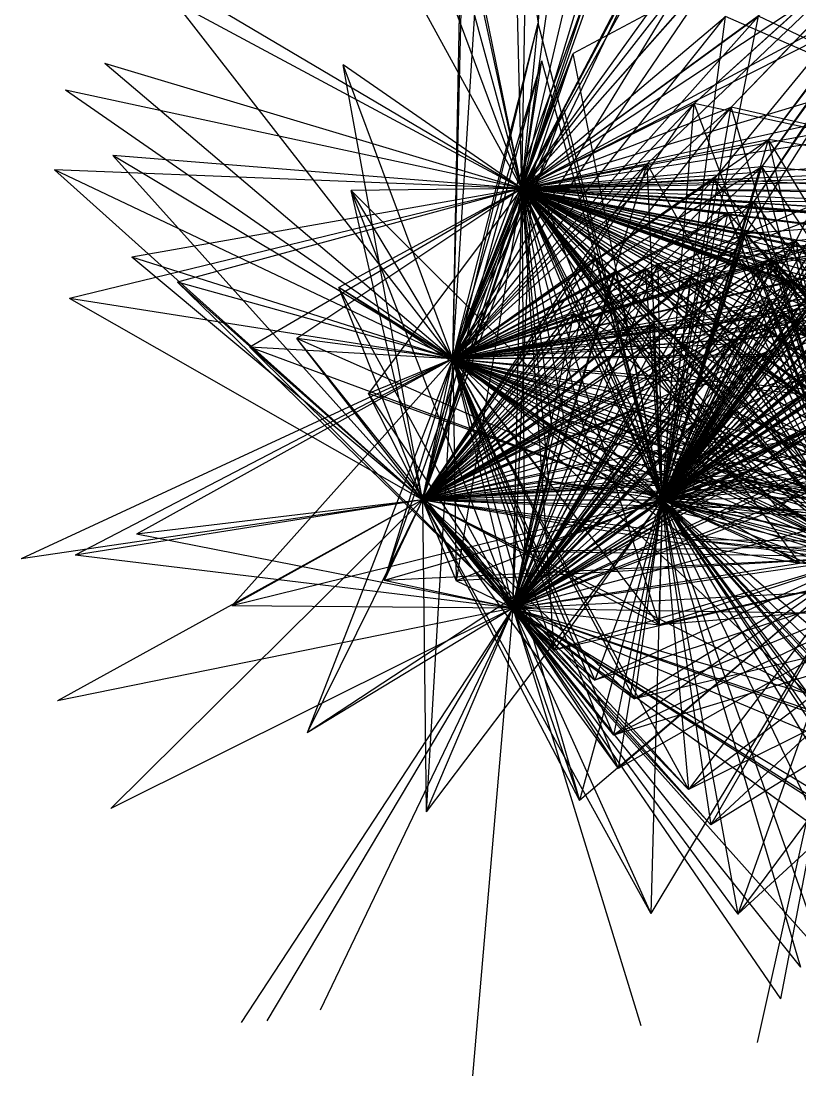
# Model space of a CAD drawing. Header units: metres. Extents: x -261 to 264, y -250 to 256.
# Drawn here: x -250.7 to -180.6, y -215 to -120 of the extents above; entities that cross this region are included whole.
import ezdxf

# ---------------------------------------------------------------- set-up
doc = ezdxf.new("R2010")
doc.units = ezdxf.units.M

msp = doc.modelspace()

# ---------------------------------------------------------------- linework, layer by layer
for p, q in [((-202.45, -75.938, -897.98), (-204.156, -120.246, -901.536)), ((-210.867, -78.679, -898.342), (-204.156, -120.246, -901.536)), ((-205.636, -135.109, -897.373), (-196.2, -95.049, -900.707)), ((-205.636, -135.109, -897.373), (-226.436, -97.18, -900.698)), ((-205.636, -135.109, -897.373), (-194.429, -98.097, -899.779)), ((-205.636, -135.109, -897.373), (-193.414, -100.682, -904.04)), ((-205.636, -135.109, -897.373), (-205.072, -101.361, -901.775)), ((-160.613, -100.747, -890.962), (-190.125, -127.462, -902.112)), ((-160.613, -100.747, -890.962), (-186.795, -127.808, -899.285)), ((-160.613, -100.747, -890.962), (-184.753, -136.295, -901.033)), ((-160.613, -100.747, -890.962), (-184.015, -133.134, -899.776)), ((-160.613, -100.747, -890.962), (-183.437, -130.698, -898.471)), ((-205.636, -135.109, -897.373), (-206.438, -101.649, -901.849)), ((-205.636, -135.109, -897.373), (-200.985, -101.998, -903.689)), ((-205.636, -135.109, -897.373), (-176.412, -102.141, -900.804)), ((-205.636, -135.109, -897.373), (-182.041, -102.36, -898.349)), ((-161.961, -102.039, -897.242), (-201.016, -122.975, -897.915)), ((-161.961, -102.039, -897.242), (-194.355, -132.905, -900.532)), ((-161.961, -102.039, -897.242), (-190.125, -127.462, -902.112)), ((-161.961, -102.039, -897.242), (-188.31, -134.257, -913.375)), ((-161.961, -102.039, -897.242), (-186.795, -127.808, -899.285)), ((-161.961, -102.039, -897.242), (-185.51, -139.197, -900.825)), ((-161.961, -102.039, -897.242), (-184.753, -136.295, -901.033)), ((-161.961, -102.039, -897.242), (-184.015, -133.134, -899.776)), ((-161.961, -102.039, -897.242), (-183.437, -130.698, -898.471)), ((-161.961, -102.039, -897.242), (-180.978, -139.823, -901.368)), ((-205.636, -135.109, -897.373), (-217.363, -103.504, -900.935)), ((-205.636, -135.109, -897.373), (-190.913, -108.812, -899.745)), ((-211.866, -150.452, -896.719), (-211.074, -109.974, -901.844)), ((-205.636, -135.109, -897.373), (-211.074, -109.974, -901.844)), ((-205.636, -135.109, -897.373), (-192.089, -109.233, -901.37)), ((-211.866, -150.452, -896.719), (-194.295, -113.712, -901.459)), ((-205.636, -135.109, -897.373), (-194.295, -113.712, -901.459)), ((-211.866, -150.452, -896.719), (-187.22, -114.239, -900.548)), ((-205.636, -135.109, -897.373), (-187.22, -114.239, -900.548)), ((-211.866, -150.452, -896.719), (-239.26, -115.236, -897.708)), ((-205.636, -135.109, -897.373), (-239.26, -115.236, -897.708)), ((-211.866, -150.452, -896.719), (-210.999, -115.379, -899.896)), ((-211.866, -150.452, -896.719), (-209.637, -115.494, -901.177)), ((-205.636, -135.109, -897.373), (-210.999, -115.379, -899.896)), ((-205.636, -135.109, -897.373), (-209.637, -115.494, -901.177)), ((-205.636, -135.109, -897.373), (-241.52, -115.856, -902.439)), ((-211.866, -150.452, -896.719), (-190.674, -115.909, -900.284)), ((-211.866, -150.452, -896.719), (-199.178, -115.974, -900.451)), ((-205.636, -135.109, -897.373), (-190.674, -115.909, -900.284)), ((-205.636, -135.109, -897.373), (-199.178, -115.974, -900.451)), ((-205.636, -135.109, -897.373), (-180.246, -116.541, -900.712)), ((-205.636, -135.109, -897.373), (-170.463, -117.364, -901.672)), ((-205.636, -135.109, -897.373), (-179.284, -117.757, -894.725)), ((-205.636, -135.109, -897.373), (-173.97, -118.106, -900.335)), ((-211.866, -150.452, -896.719), (-184.341, -119.596, -893.884)), ((-211.866, -150.452, -896.719), (-187.299, -119.632, -901.852)), ((-205.636, -135.109, -897.373), (-184.341, -119.596, -893.884)), ((-205.636, -135.109, -897.373), (-187.299, -119.632, -901.852)), ((-193.007, -163.134, -898.938), (-184.341, -119.596, -893.884)), ((-193.007, -163.134, -898.938), (-187.299, -119.632, -901.852)), ((-149.11, -136.348, -896.046), (-187.299, -119.632, -901.852)), ((-149.11, -136.348, -896.046), (-184.341, -119.596, -893.884)), ((-214.587, -163.154, -898.804), (-204.156, -120.246, -901.536)), ((-211.866, -150.452, -896.719), (-204.156, -120.246, -901.536)), ((-205.636, -135.109, -897.373), (-204.156, -120.246, -901.536)), ((-193.007, -163.134, -898.938), (-204.156, -120.246, -901.536)), ((-214.587, -163.154, -898.804), (-201.016, -122.975, -897.915)), ((-211.866, -150.452, -896.719), (-201.016, -122.975, -897.915)), ((-205.636, -135.109, -897.373), (-201.016, -122.975, -897.915)), ((-193.007, -163.134, -898.938), (-201.016, -122.975, -897.915)), ((-211.866, -150.452, -896.719), (-243.204, -123.855, -897.873)), ((-205.636, -135.109, -897.373), (-243.204, -123.855, -897.873)), ((-214.587, -163.154, -898.804), (-221.719, -123.998, -898.268)), ((-211.866, -150.452, -896.719), (-221.719, -123.998, -898.268)), ((-205.636, -135.109, -897.373), (-221.719, -123.998, -898.268)), ((-214.587, -163.154, -898.804), (-203.852, -123.633, -902.6)), ((-211.866, -150.452, -896.719), (-203.852, -123.633, -902.6)), ((-205.636, -135.109, -897.373), (-203.852, -123.633, -902.6)), ((-193.007, -163.134, -898.938), (-203.852, -123.633, -902.6)), ((-205.636, -135.109, -897.373), (-171.418, -124.82, -900.846)), ((-193.007, -163.134, -898.938), (-171.418, -124.82, -900.846)), ((-211.866, -150.452, -896.719), (-246.717, -126.252, -901.307)), ((-205.636, -135.109, -897.373), (-246.717, -126.252, -901.307)), ((-214.587, -163.154, -898.804), (-190.125, -127.462, -902.112)), ((-214.587, -163.154, -898.804), (-186.795, -127.808, -899.285)), ((-214.587, -163.154, -898.804), (-201.843, -127.908, -895.954)), ((-211.866, -150.452, -896.719), (-190.125, -127.462, -902.112)), ((-211.866, -150.452, -896.719), (-186.795, -127.808, -899.285)), ((-211.866, -150.452, -896.719), (-201.843, -127.908, -895.954)), ((-205.636, -135.109, -897.373), (-190.125, -127.462, -902.112)), ((-205.636, -135.109, -897.373), (-170.988, -127.473, -900.467)), ((-205.636, -135.109, -897.373), (-186.795, -127.808, -899.285)), ((-205.636, -135.109, -897.373), (-166.804, -127.873, -900.625)), ((-205.636, -135.109, -897.373), (-201.843, -127.908, -895.954)), ((-193.007, -163.134, -898.938), (-201.843, -127.908, -895.954)), ((-193.007, -163.134, -898.938), (-190.125, -127.462, -902.112)), ((-193.007, -163.134, -898.938), (-170.988, -127.473, -900.467)), ((-193.007, -163.134, -898.938), (-186.795, -127.808, -899.285)), ((-193.007, -163.134, -898.938), (-166.804, -127.873, -900.625)), ((-149.11, -136.348, -896.046), (-190.125, -127.462, -902.112)), ((-174.746, -168.306, -897.83), (-190.125, -127.462, -902.112)), ((-149.11, -136.348, -896.046), (-186.795, -127.808, -899.285)), ((-174.746, -168.306, -897.83), (-186.795, -127.808, -899.285)), ((-205.636, -135.109, -897.373), (-171.864, -129.86, -899.544)), ((-193.007, -163.134, -898.938), (-171.864, -129.86, -899.544)), ((-214.587, -163.154, -898.804), (-183.437, -130.698, -898.471)), ((-211.866, -150.452, -896.719), (-183.437, -130.698, -898.471)), ((-205.636, -135.109, -897.373), (-183.437, -130.698, -898.471)), ((-193.007, -163.134, -898.938), (-183.437, -130.698, -898.471)), ((-149.11, -136.348, -896.046), (-183.437, -130.698, -898.471)), ((-174.746, -168.306, -897.83), (-183.437, -130.698, -898.471)), ((-161.42, -167.106, -899.048), (-183.437, -130.698, -898.471)), ((-214.587, -163.154, -898.804), (-242.458, -132.162, -899.999)), ((-211.866, -150.452, -896.719), (-242.458, -132.162, -899.999)), ((-205.636, -135.109, -897.373), (-242.458, -132.162, -899.999)), ((-214.587, -163.154, -898.804), (-194.355, -132.905, -900.532)), ((-211.866, -150.452, -896.719), (-194.355, -132.905, -900.532)), ((-206.448, -172.906, -894.475), (-194.355, -132.905, -900.532)), ((-205.636, -135.109, -897.373), (-165.526, -132.347, -899.478)), ((-205.636, -135.109, -897.373), (-194.355, -132.905, -900.532)), ((-193.007, -163.134, -898.938), (-194.355, -132.905, -900.532)), ((-174.746, -168.306, -897.83), (-194.355, -132.905, -900.532)), ((-193.007, -163.134, -898.938), (-165.526, -132.347, -899.478)), ((-214.587, -163.154, -898.804), (-247.721, -133.448, -900.502)), ((-211.866, -150.452, -896.719), (-247.721, -133.448, -900.502)), ((-205.636, -135.109, -897.373), (-247.721, -133.448, -900.502)), ((-214.587, -163.154, -898.804), (-184.015, -133.134, -899.776)), ((-214.587, -163.154, -898.804), (-204.668, -133.381, -900.7)), ((-211.866, -150.452, -896.719), (-184.015, -133.134, -899.776)), ((-211.866, -150.452, -896.719), (-204.668, -133.381, -900.7)), ((-206.448, -172.906, -894.475), (-204.668, -133.381, -900.7)), ((-205.636, -135.109, -897.373), (-184.015, -133.134, -899.776)), ((-205.636, -135.109, -897.373), (-204.668, -133.381, -900.7)), ((-205.636, -135.109, -897.373), (-170.554, -133.514, -902.745)), ((-193.007, -163.134, -898.938), (-204.668, -133.381, -900.7)), ((-193.007, -163.134, -898.938), (-184.015, -133.134, -899.776)), ((-193.007, -163.134, -898.938), (-170.554, -133.514, -902.745)), ((-149.11, -136.348, -896.046), (-184.015, -133.134, -899.776)), ((-174.746, -168.306, -897.83), (-184.015, -133.134, -899.776)), ((-161.42, -167.106, -899.048), (-184.015, -133.134, -899.776)), ((-214.587, -163.154, -898.804), (-188.31, -134.257, -913.375)), ((-211.866, -150.452, -896.719), (-188.31, -134.257, -913.375)), ((-205.636, -135.109, -897.373), (-169.473, -133.963, -908.861)), ((-205.636, -135.109, -897.373), (-188.31, -134.257, -913.375)), ((-205.636, -135.109, -897.373), (-167.07, -134.333, -902.162)), ((-193.007, -163.134, -898.938), (-169.473, -133.963, -908.861)), ((-193.007, -163.134, -898.938), (-188.31, -134.257, -913.375)), ((-193.007, -163.134, -898.938), (-167.07, -134.333, -902.162)), ((-149.11, -136.348, -896.046), (-188.31, -134.257, -913.375)), ((-174.746, -168.306, -897.83), (-188.31, -134.257, -913.375)), ((-161.42, -167.106, -899.048), (-188.31, -134.257, -913.375)), ((-205.636, -135.109, -897.373), (-246.375, -145.025, -900.546)), ((-205.636, -135.109, -897.373), (-240.769, -141.288, -900.314)), ((-205.636, -135.109, -897.373), (-236.649, -143.535, -898.539)), ((-205.636, -135.109, -897.373), (-230.12, -149.39, -899.855)), ((-205.636, -135.109, -897.373), (-225.911, -148.629, -904.07)), ((-205.636, -135.109, -897.373), (-222.115, -144.034, -900.714)), ((-205.636, -135.109, -897.373), (-221.006, -135.298, -899.822)), ((-214.587, -163.154, -898.804), (-221.006, -135.298, -899.822)), ((-211.866, -150.452, -896.719), (-221.006, -135.298, -899.822)), ((-206.448, -172.906, -894.475), (-221.006, -135.298, -899.822)), ((-193.007, -163.134, -898.938), (-221.006, -135.298, -899.822)), ((-205.636, -135.109, -897.373), (-219.433, -153.564, -900.38)), ((-205.636, -135.109, -897.373), (-218.021, -170.417, -898.88)), ((-214.587, -163.154, -898.804), (-205.636, -135.109, -897.373)), ((-211.866, -150.452, -896.719), (-205.636, -135.109, -897.373)), ((-211.866, -150.452, -896.719), (-176.396, -135.284, -901.116)), ((-211.866, -150.452, -896.719), (-173.255, -135.44, -899.063)), ((-205.636, -135.109, -897.373), (-211.564, -170.435, -900.302)), ((-206.448, -172.906, -894.475), (-205.636, -135.109, -897.373)), ((-193.007, -163.134, -898.938), (-205.636, -135.109, -897.373)), ((-205.636, -135.109, -897.373), (-202.748, -176.688, -900.575)), ((-205.636, -135.109, -897.373), (-203.245, -161.468, -902.288)), ((-205.636, -135.109, -897.373), (-201.846, -155.894, -911.753)), ((-205.636, -135.109, -897.373), (-202.938, -156.682, -899.083)), ((-205.636, -135.109, -897.373), (-205.409, -167.803, -897.855)), ((-205.636, -135.109, -897.373), (-195.603, -155.109, -902.266)), ((-205.636, -135.109, -897.373), (-190.679, -166.729, -899.21)), ((-205.636, -135.109, -897.373), (-193.263, -174.391, -899.022)), ((-205.636, -135.109, -897.373), (-199.302, -159.684, -900.581)), ((-205.636, -135.109, -897.373), (-197.189, -142.568, -897.948)), ((-205.636, -135.109, -897.373), (-193.836, -147.455, -903.961)), ((-205.636, -135.109, -897.373), (-199.037, -141.336, -900.016)), ((-205.636, -135.109, -897.373), (-194.503, -142.332, -898.175)), ((-205.636, -135.109, -897.373), (-200.95, -146.379, -898.166)), ((-205.636, -135.109, -897.373), (-190.434, -143.102, -899.171)), ((-205.636, -135.109, -897.373), (-193.377, -141.897, -901.581)), ((-205.636, -135.109, -897.373), (-175.392, -150.145, -899.568)), ((-205.636, -135.109, -897.373), (-180.639, -168.831, -902.818)), ((-205.636, -135.109, -897.373), (-186.935, -160.92, -900.81)), ((-205.636, -135.109, -897.373), (-167.81, -154.87, -900.393)), ((-205.636, -135.109, -897.373), (-188.431, -161.327, -897.849)), ((-205.636, -135.109, -897.373), (-173.604, -153.72, -915.758)), ((-205.636, -135.109, -897.373), (-174.055, -158.327, -901.863)), ((-205.636, -135.109, -897.373), (-184.094, -150.018, -899.032)), ((-205.636, -135.109, -897.373), (-182.588, -163.942, -902.855)), ((-205.636, -135.109, -897.373), (-184.827, -160.387, -899.147)), ((-205.636, -135.109, -897.373), (-186.536, -155.169, -900.335)), ((-205.636, -135.109, -897.373), (-182.123, -157.921, -896.793)), ((-205.636, -135.109, -897.373), (-178.093, -161.779, -901.823)), ((-205.636, -135.109, -897.373), (-185.59, -161.306, -901.786)), ((-205.636, -135.109, -897.373), (-175.504, -164.712, -901.082)), ((-205.636, -135.109, -897.373), (-186.77, -157.262, -898.352)), ((-205.636, -135.109, -897.373), (-175.962, -140.644, -868.707)), ((-205.636, -135.109, -897.373), (-172.118, -137.987, -901.459)), ((-205.636, -135.109, -897.373), (-167.063, -136.435, -899.719)), ((-205.636, -135.109, -897.373), (-168.228, -137.415, -899.462)), ((-205.636, -135.109, -897.373), (-174.463, -138.928, -913.565)), ((-205.636, -135.109, -897.373), (-187.06, -137.32, -917.863)), ((-205.636, -135.109, -897.373), (-183.714, -141.79, -907.057)), ((-205.636, -135.109, -897.373), (-174.476, -137.027, -928.664)), ((-205.636, -135.109, -897.373), (-166.132, -138.22, -899.469)), ((-205.636, -135.109, -897.373), (-176.396, -135.284, -901.116)), ((-205.636, -135.109, -897.373), (-180.978, -139.823, -901.368)), ((-205.636, -135.109, -897.373), (-182.06, -146.465, -914.161)), ((-205.636, -135.109, -897.373), (-171.387, -144.994, -917.278)), ((-205.636, -135.109, -897.373), (-184.711, -146.733, -898.901)), ((-205.636, -135.109, -897.373), (-175.464, -142.052, -900.417)), ((-205.636, -135.109, -897.373), (-170.661, -146.531, -894.191)), ((-205.636, -135.109, -897.373), (-185.51, -139.197, -900.825)), ((-205.636, -135.109, -897.373), (-187.183, -149.1, -900.171)), ((-205.636, -135.109, -897.373), (-181.265, -143.494, -899.691)), ((-205.636, -135.109, -897.373), (-182.836, -141.689, -903.025)), ((-205.636, -135.109, -897.373), (-166.593, -147.215, -901.565)), ((-205.636, -135.109, -897.373), (-183.261, -145.176, -899.481)), ((-205.636, -135.109, -897.373), (-179.747, -145.85, -913.465)), ((-205.636, -135.109, -897.373), (-173.255, -135.44, -899.063)), ((-205.636, -135.109, -897.373), (-184.753, -136.295, -901.033)), ((-205.636, -135.109, -897.373), (-166.039, -145.51, -901.386)), ((-205.636, -135.109, -897.373), (-165.277, -149.239, -901.713)), ((-205.636, -135.109, -897.373), (-171.417, -147.569, -892.858)), ((-205.636, -135.109, -897.373), (-170.612, -144.045, -900.842)), ((-205.636, -135.109, -897.373), (-178.639, -144.751, -899.559)), ((-205.636, -135.109, -897.373), (-166.481, -143.318, -898.748)), ((-205.636, -135.109, -897.373), (-173.374, -146.282, -901.404)), ((-205.636, -135.109, -897.373), (-171.438, -142.155, -914.904)), ((-205.636, -135.109, -897.373), (-169.877, -147.544, -901.804)), ((-205.636, -135.109, -897.373), (-186.128, -141.369, -898.523)), ((-205.636, -135.109, -897.373), (-163.683, -138.531, -899.829)), ((-205.636, -135.109, -897.373), (-162.894, -140.484, -901.288)), ((-193.007, -163.134, -898.938), (-160.473, -135.082, -899.856)), ((-193.007, -163.134, -898.938), (-176.396, -135.284, -901.116)), ((-193.007, -163.134, -898.938), (-173.255, -135.44, -899.063)), ((-214.587, -163.154, -898.804), (-184.753, -136.295, -901.033)), ((-211.866, -150.452, -896.719), (-184.753, -136.295, -901.033)), ((-206.448, -172.906, -894.475), (-184.753, -136.295, -901.033)), ((-149.11, -136.348, -896.046), (-193.377, -141.897, -901.581)), ((-193.007, -163.134, -898.938), (-184.753, -136.295, -901.033)), ((-193.007, -163.134, -898.938), (-167.063, -136.435, -899.719)), ((-149.11, -136.348, -896.046), (-190.434, -143.102, -899.171)), ((-149.11, -136.348, -896.046), (-187.183, -149.1, -900.171)), ((-149.11, -136.348, -896.046), (-187.06, -137.32, -917.863)), ((-149.11, -136.348, -896.046), (-186.77, -157.262, -898.352)), ((-149.11, -136.348, -896.046), (-186.536, -155.169, -900.335)), ((-149.11, -136.348, -896.046), (-186.128, -141.369, -898.523)), ((-149.11, -136.348, -896.046), (-185.59, -161.306, -901.786)), ((-149.11, -136.348, -896.046), (-185.51, -139.197, -900.825)), ((-149.11, -136.348, -896.046), (-184.827, -160.387, -899.147)), ((-149.11, -136.348, -896.046), (-184.753, -136.295, -901.033)), ((-174.746, -168.306, -897.83), (-184.753, -136.295, -901.033)), ((-161.42, -167.106, -899.048), (-184.753, -136.295, -901.033)), ((-149.11, -136.348, -896.046), (-184.711, -146.733, -898.901)), ((-149.11, -136.348, -896.046), (-184.094, -150.018, -899.032)), ((-149.11, -136.348, -896.046), (-183.714, -141.79, -907.057)), ((-149.11, -136.348, -896.046), (-183.261, -145.176, -899.481)), ((-149.11, -136.348, -896.046), (-182.836, -141.689, -903.025)), ((-149.11, -136.348, -896.046), (-182.588, -163.942, -902.855)), ((-149.11, -136.348, -896.046), (-182.123, -157.921, -896.793)), ((-149.11, -136.348, -896.046), (-182.06, -146.465, -914.161)), ((-149.11, -136.348, -896.046), (-181.265, -143.494, -899.691)), ((-149.11, -136.348, -896.046), (-180.978, -139.823, -901.368)), ((-214.587, -163.154, -898.804), (-187.06, -137.32, -917.863)), ((-211.866, -150.452, -896.719), (-187.06, -137.32, -917.863)), ((-193.007, -163.134, -898.938), (-174.476, -137.027, -928.664)), ((-193.007, -163.134, -898.938), (-187.06, -137.32, -917.863)), ((-193.007, -163.134, -898.938), (-168.228, -137.415, -899.462)), ((-174.746, -168.306, -897.83), (-187.06, -137.32, -917.863)), ((-161.42, -167.106, -899.048), (-187.06, -137.32, -917.863)), ((-211.866, -150.452, -896.719), (-172.118, -137.987, -901.459)), ((-193.007, -163.134, -898.938), (-157.9, -137.843, -890.789)), ((-193.007, -163.134, -898.938), (-172.118, -137.987, -901.459)), ((-193.007, -163.134, -898.938), (-166.132, -138.22, -899.469)), ((-193.007, -163.134, -898.938), (-163.683, -138.531, -899.829)), ((-214.587, -163.154, -898.804), (-185.51, -139.197, -900.825)), ((-211.866, -150.452, -896.719), (-174.463, -138.928, -913.565)), ((-211.866, -150.452, -896.719), (-185.51, -139.197, -900.825)), ((-206.448, -172.906, -894.475), (-185.51, -139.197, -900.825)), ((-193.007, -163.134, -898.938), (-156.346, -138.771, -892.771)), ((-193.007, -163.134, -898.938), (-174.463, -138.928, -913.565)), ((-193.007, -163.134, -898.938), (-185.51, -139.197, -900.825)), ((-154.547, -171.307, -897.383), (-185.51, -139.197, -900.825)), ((-174.746, -168.306, -897.83), (-185.51, -139.197, -900.825)), ((-161.42, -167.106, -899.048), (-185.51, -139.197, -900.825)), ((-214.587, -163.154, -898.804), (-180.978, -139.823, -901.368)), ((-211.866, -150.452, -896.719), (-180.978, -139.823, -901.368)), ((-206.448, -172.906, -894.475), (-180.978, -139.823, -901.368)), ((-193.007, -163.134, -898.938), (-180.978, -139.823, -901.368)), ((-193.007, -163.134, -898.938), (-162.894, -140.484, -901.288)), ((-154.547, -171.307, -897.383), (-180.978, -139.823, -901.368)), ((-174.746, -168.306, -897.83), (-180.978, -139.823, -901.368)), ((-161.42, -167.106, -899.048), (-180.978, -139.823, -901.368)), ((-214.587, -163.154, -898.804), (-240.769, -141.288, -900.314)), ((-211.866, -150.452, -896.719), (-240.769, -141.288, -900.314)), ((-214.587, -163.154, -898.804), (-199.037, -141.336, -900.016)), ((-214.587, -163.154, -898.804), (-186.128, -141.369, -898.523)), ((-211.866, -150.452, -896.719), (-199.037, -141.336, -900.016)), ((-211.866, -150.452, -896.719), (-186.128, -141.369, -898.523)), ((-206.448, -172.906, -894.475), (-199.037, -141.336, -900.016)), ((-206.448, -172.906, -894.475), (-186.128, -141.369, -898.523)), ((-193.007, -163.134, -898.938), (-199.037, -141.336, -900.016)), ((-174.746, -168.306, -897.83), (-199.037, -141.336, -900.016)), ((-193.007, -163.134, -898.938), (-175.962, -140.644, -868.707)), ((-193.007, -163.134, -898.938), (-186.128, -141.369, -898.523)), ((-154.547, -171.307, -897.383), (-186.128, -141.369, -898.523)), ((-174.746, -168.306, -897.83), (-186.128, -141.369, -898.523)), ((-161.42, -167.106, -899.048), (-186.128, -141.369, -898.523)), ((-214.587, -163.154, -898.804), (-182.836, -141.689, -903.025)), ((-214.587, -163.154, -898.804), (-183.714, -141.79, -907.057)), ((-214.587, -163.154, -898.804), (-193.377, -141.897, -901.581)), ((-214.587, -163.154, -898.804), (-175.464, -142.052, -900.417)), ((-214.587, -163.154, -898.804), (-194.503, -142.332, -898.175)), ((-211.866, -150.452, -896.719), (-182.836, -141.689, -903.025)), ((-211.866, -150.452, -896.719), (-183.714, -141.79, -907.057)), ((-211.866, -150.452, -896.719), (-193.377, -141.897, -901.581)), ((-211.866, -150.452, -896.719), (-175.464, -142.052, -900.417)), ((-211.866, -150.452, -896.719), (-194.503, -142.332, -898.175)), ((-206.448, -172.906, -894.475), (-182.836, -141.689, -903.025)), ((-206.448, -172.906, -894.475), (-183.714, -141.79, -907.057)), ((-206.448, -172.906, -894.475), (-193.377, -141.897, -901.581)), ((-206.448, -172.906, -894.475), (-175.464, -142.052, -900.417)), ((-206.448, -172.906, -894.475), (-194.503, -142.332, -898.175)), ((-193.007, -163.134, -898.938), (-194.503, -142.332, -898.175)), ((-174.746, -168.306, -897.83), (-194.503, -142.332, -898.175)), ((-161.42, -167.106, -899.048), (-194.503, -142.332, -898.175)), ((-193.007, -163.134, -898.938), (-193.377, -141.897, -901.581)), ((-174.746, -168.306, -897.83), (-193.377, -141.897, -901.581)), ((-161.42, -167.106, -899.048), (-193.377, -141.897, -901.581)), ((-193.007, -163.134, -898.938), (-182.836, -141.689, -903.025)), ((-193.007, -163.134, -898.938), (-183.714, -141.79, -907.057)), ((-193.007, -163.134, -898.938), (-175.464, -142.052, -900.417)), ((-193.007, -163.134, -898.938), (-171.438, -142.155, -914.904)), ((-193.007, -163.134, -898.938), (-155.524, -142.308, -891.795)), ((-193.007, -163.134, -898.938), (-158.583, -142.382, -892.29)), ((-154.547, -171.307, -897.383), (-183.714, -141.79, -907.057)), ((-174.746, -168.306, -897.83), (-183.714, -141.79, -907.057)), ((-161.42, -167.106, -899.048), (-183.714, -141.79, -907.057)), ((-154.547, -171.307, -897.383), (-182.836, -141.689, -903.025)), ((-174.746, -168.306, -897.83), (-182.836, -141.689, -903.025)), ((-161.42, -167.106, -899.048), (-182.836, -141.689, -903.025)), ((-214.587, -163.154, -898.804), (-197.189, -142.568, -897.948)), ((-214.587, -163.154, -898.804), (-190.434, -143.102, -899.171)), ((-211.866, -150.452, -896.719), (-197.189, -142.568, -897.948)), ((-211.866, -150.452, -896.719), (-190.434, -143.102, -899.171)), ((-206.448, -172.906, -894.475), (-197.189, -142.568, -897.948)), ((-206.448, -172.906, -894.475), (-190.434, -143.102, -899.171)), ((-193.007, -163.134, -898.938), (-197.189, -142.568, -897.948)), ((-174.746, -168.306, -897.83), (-197.189, -142.568, -897.948)), ((-161.42, -167.106, -899.048), (-197.189, -142.568, -897.948)), ((-193.007, -163.134, -898.938), (-190.434, -143.102, -899.171)), ((-193.007, -163.134, -898.938), (-166.481, -143.318, -898.748)), ((-174.746, -168.306, -897.83), (-190.434, -143.102, -899.171)), ((-161.42, -167.106, -899.048), (-190.434, -143.102, -899.171)), ((-214.587, -163.154, -898.804), (-236.649, -143.535, -898.539)), ((-211.866, -150.452, -896.719), (-236.649, -143.535, -898.539)), ((-206.448, -172.906, -894.475), (-236.649, -143.535, -898.539)), ((-214.587, -163.154, -898.804), (-222.115, -144.034, -900.714)), ((-211.866, -150.452, -896.719), (-222.115, -144.034, -900.714)), ((-206.448, -172.906, -894.475), (-222.115, -144.034, -900.714)), ((-193.007, -163.134, -898.938), (-222.115, -144.034, -900.714)), ((-214.587, -163.154, -898.804), (-181.265, -143.494, -899.691)), ((-211.866, -150.452, -896.719), (-181.265, -143.494, -899.691)), ((-211.866, -150.452, -896.719), (-170.612, -144.045, -900.842)), ((-206.448, -172.906, -894.475), (-181.265, -143.494, -899.691)), ((-193.007, -163.134, -898.938), (-181.265, -143.494, -899.691)), ((-193.007, -163.134, -898.938), (-170.612, -144.045, -900.842)), ((-193.007, -163.134, -898.938), (-152.668, -144.214, -903.421)), ((-154.547, -171.307, -897.383), (-181.265, -143.494, -899.691)), ((-174.746, -168.306, -897.83), (-181.265, -143.494, -899.691)), ((-161.42, -167.106, -899.048), (-181.265, -143.494, -899.691)), ((-214.587, -163.154, -898.804), (-246.375, -145.025, -900.546)), ((-211.866, -150.452, -896.719), (-246.375, -145.025, -900.546)), ((-214.587, -163.154, -898.804), (-178.639, -144.751, -899.559)), ((-214.587, -163.154, -898.804), (-183.261, -145.176, -899.481)), ((-211.866, -150.452, -896.719), (-178.639, -144.751, -899.559)), ((-211.866, -150.452, -896.719), (-183.261, -145.176, -899.481)), ((-206.448, -172.906, -894.475), (-178.639, -144.751, -899.559)), ((-206.448, -172.906, -894.475), (-183.261, -145.176, -899.481)), ((-193.007, -163.134, -898.938), (-178.639, -144.751, -899.559)), ((-193.007, -163.134, -898.938), (-171.387, -144.994, -917.278)), ((-193.007, -163.134, -898.938), (-183.261, -145.176, -899.481)), ((-154.547, -171.307, -897.383), (-183.261, -145.176, -899.481)), ((-174.746, -168.306, -897.83), (-183.261, -145.176, -899.481)), ((-161.42, -167.106, -899.048), (-183.261, -145.176, -899.481)), ((-214.587, -163.154, -898.804), (-179.747, -145.85, -913.465)), ((-211.866, -150.452, -896.719), (-179.747, -145.85, -913.465)), ((-206.448, -172.906, -894.475), (-179.747, -145.85, -913.465)), ((-193.007, -163.134, -898.938), (-166.039, -145.51, -901.386)), ((-193.007, -163.134, -898.938), (-156.741, -145.792, -899.779)), ((-193.007, -163.134, -898.938), (-179.747, -145.85, -913.465)), ((-214.587, -163.154, -898.804), (-173.374, -146.282, -901.404)), ((-214.587, -163.154, -898.804), (-200.95, -146.379, -898.166)), ((-214.587, -163.154, -898.804), (-182.06, -146.465, -914.161)), ((-214.587, -163.154, -898.804), (-184.711, -146.733, -898.901)), ((-211.866, -150.452, -896.719), (-173.374, -146.282, -901.404)), ((-211.866, -150.452, -896.719), (-200.95, -146.379, -898.166)), ((-211.866, -150.452, -896.719), (-182.06, -146.465, -914.161)), ((-211.866, -150.452, -896.719), (-170.661, -146.531, -894.191)), ((-211.866, -150.452, -896.719), (-184.711, -146.733, -898.901)), ((-206.448, -172.906, -894.475), (-173.374, -146.282, -901.404)), ((-206.448, -172.906, -894.475), (-200.95, -146.379, -898.166)), ((-206.448, -172.906, -894.475), (-182.06, -146.465, -914.161)), ((-206.448, -172.906, -894.475), (-170.661, -146.531, -894.191)), ((-206.448, -172.906, -894.475), (-184.711, -146.733, -898.901)), ((-193.007, -163.134, -898.938), (-200.95, -146.379, -898.166)), ((-174.746, -168.306, -897.83), (-200.95, -146.379, -898.166)), ((-161.42, -167.106, -899.048), (-200.95, -146.379, -898.166)), ((-193.007, -163.134, -898.938), (-173.374, -146.282, -901.404)), ((-193.007, -163.134, -898.938), (-182.06, -146.465, -914.161)), ((-193.007, -163.134, -898.938), (-170.661, -146.531, -894.191)), ((-193.007, -163.134, -898.938), (-184.711, -146.733, -898.901)), ((-154.547, -171.307, -897.383), (-184.711, -146.733, -898.901)), ((-174.746, -168.306, -897.83), (-184.711, -146.733, -898.901)), ((-161.42, -167.106, -899.048), (-184.711, -146.733, -898.901)), ((-154.547, -171.307, -897.383), (-182.06, -146.465, -914.161)), ((-174.746, -168.306, -897.83), (-182.06, -146.465, -914.161)), ((-161.42, -167.106, -899.048), (-182.06, -146.465, -914.161)), ((-214.587, -163.154, -898.804), (-193.836, -147.455, -903.961)), ((-211.866, -150.452, -896.719), (-193.836, -147.455, -903.961)), ((-211.866, -150.452, -896.719), (-169.877, -147.544, -901.804)), ((-211.866, -150.452, -896.719), (-171.417, -147.569, -892.858)), ((-206.448, -172.906, -894.475), (-193.836, -147.455, -903.961)), ((-206.448, -172.906, -894.475), (-171.417, -147.569, -892.858)), ((-193.007, -163.134, -898.938), (-193.836, -147.455, -903.961)), ((-174.746, -168.306, -897.83), (-193.836, -147.455, -903.961)), ((-161.42, -167.106, -899.048), (-193.836, -147.455, -903.961)), ((-193.007, -163.134, -898.938), (-166.593, -147.215, -901.565)), ((-193.007, -163.134, -898.938), (-169.877, -147.544, -901.804)), ((-193.007, -163.134, -898.938), (-171.417, -147.569, -892.858)), ((-214.587, -163.154, -898.804), (-225.911, -148.629, -904.07)), ((-211.866, -150.452, -896.719), (-225.911, -148.629, -904.07)), ((-206.448, -172.906, -894.475), (-225.911, -148.629, -904.07)), ((-193.007, -163.134, -898.938), (-225.911, -148.629, -904.07)), ((-214.587, -163.154, -898.804), (-230.12, -149.39, -899.855)), ((-211.866, -150.452, -896.719), (-230.12, -149.39, -899.855)), ((-206.448, -172.906, -894.475), (-230.12, -149.39, -899.855)), ((-193.007, -163.134, -898.938), (-230.12, -149.39, -899.855)), ((-214.587, -163.154, -898.804), (-187.183, -149.1, -900.171)), ((-214.587, -163.154, -898.804), (-184.094, -150.018, -899.032)), ((-211.866, -150.452, -896.719), (-187.183, -149.1, -900.171)), ((-211.866, -150.452, -896.719), (-184.094, -150.018, -899.032)), ((-206.448, -172.906, -894.475), (-187.183, -149.1, -900.171)), ((-206.448, -172.906, -894.475), (-184.094, -150.018, -899.032)), ((-193.007, -163.134, -898.938), (-187.183, -149.1, -900.171)), ((-193.007, -163.134, -898.938), (-165.277, -149.239, -901.713)), ((-193.007, -163.134, -898.938), (-184.094, -150.018, -899.032)), ((-154.547, -171.307, -897.383), (-187.183, -149.1, -900.171)), ((-174.746, -168.306, -897.83), (-187.183, -149.1, -900.171)), ((-161.42, -167.106, -899.048), (-187.183, -149.1, -900.171)), ((-154.547, -171.307, -897.383), (-184.094, -150.018, -899.032)), ((-174.746, -168.306, -897.83), (-184.094, -150.018, -899.032)), ((-161.42, -167.106, -899.048), (-184.094, -150.018, -899.032)), ((-211.866, -150.452, -896.719), (-250.731, -168.458, -901.69)), ((-211.866, -150.452, -896.719), (-245.849, -168.135, -900.062)), ((-211.866, -150.452, -896.719), (-240.353, -166.247, -901.68)), ((-211.866, -150.452, -896.719), (-231.745, -172.693, -900.716)), ((-211.866, -150.452, -896.719), (-224.965, -184.127, -897.647)), ((-211.866, -150.452, -896.719), (-219.433, -153.564, -900.38)), ((-211.866, -150.452, -896.719), (-218.021, -170.417, -898.88)), ((-214.587, -163.154, -898.804), (-175.392, -150.145, -899.568)), ((-214.587, -163.154, -898.804), (-211.866, -150.452, -896.719)), ((-211.866, -150.452, -896.719), (-214.24, -191.22, -901.75)), ((-211.866, -150.452, -896.719), (-175.392, -150.145, -899.568)), ((-211.866, -150.452, -896.719), (-202.748, -176.688, -900.575)), ((-211.866, -150.452, -896.719), (-197.374, -184.327, -900.219)), ((-211.866, -150.452, -896.719), (-196.958, -187.332, -904.025)), ((-211.866, -150.452, -896.719), (-190.619, -189.234, -900.202)), ((-211.866, -150.452, -896.719), (-199.073, -179.364, -903.459)), ((-211.866, -150.452, -896.719), (-195.505, -181.061, -901.117)), ((-211.866, -150.452, -896.719), (-200.437, -190.212, -897.979)), ((-211.866, -150.452, -896.719), (-206.448, -172.906, -894.475)), ((-211.866, -150.452, -896.719), (-193.007, -163.134, -898.938)), ((-211.866, -150.452, -896.719), (-203.245, -161.468, -902.288)), ((-211.866, -150.452, -896.719), (-201.846, -155.894, -911.753)), ((-211.866, -150.452, -896.719), (-202.938, -156.682, -899.083)), ((-211.866, -150.452, -896.719), (-205.409, -167.803, -897.855)), ((-211.866, -150.452, -896.719), (-195.603, -155.109, -902.266)), ((-211.866, -150.452, -896.719), (-190.679, -166.729, -899.21)), ((-211.866, -150.452, -896.719), (-193.263, -174.391, -899.022)), ((-211.866, -150.452, -896.719), (-199.302, -159.684, -900.581)), ((-211.866, -150.452, -896.719), (-211.564, -170.435, -900.302)), ((-211.866, -150.452, -896.719), (-179.842, -180.603, -900.339)), ((-211.866, -150.452, -896.719), (-174.746, -168.306, -897.83)), ((-211.866, -150.452, -896.719), (-180.639, -168.831, -902.818)), ((-211.866, -150.452, -896.719), (-186.935, -160.92, -900.81)), ((-211.866, -150.452, -896.719), (-167.81, -154.87, -900.393)), ((-211.866, -150.452, -896.719), (-188.431, -161.327, -897.849)), ((-211.866, -150.452, -896.719), (-173.604, -153.72, -915.758)), ((-211.866, -150.452, -896.719), (-174.055, -158.327, -901.863)), ((-211.866, -150.452, -896.719), (-182.588, -163.942, -902.855)), ((-211.866, -150.452, -896.719), (-184.827, -160.387, -899.147)), ((-211.866, -150.452, -896.719), (-186.536, -155.169, -900.335)), ((-211.866, -150.452, -896.719), (-182.123, -157.921, -896.793)), ((-211.866, -150.452, -896.719), (-178.093, -161.779, -901.823)), ((-211.866, -150.452, -896.719), (-185.59, -161.306, -901.786)), ((-211.866, -150.452, -896.719), (-175.504, -164.712, -901.082)), ((-211.866, -150.452, -896.719), (-186.77, -157.262, -898.352)), ((-206.448, -172.906, -894.475), (-175.392, -150.145, -899.568)), ((-193.007, -163.134, -898.938), (-175.392, -150.145, -899.568)), ((-214.587, -163.154, -898.804), (-219.433, -153.564, -900.38)), ((-206.448, -172.906, -894.475), (-219.433, -153.564, -900.38)), ((-193.007, -163.134, -898.938), (-219.433, -153.564, -900.38)), ((-206.448, -172.906, -894.475), (-173.604, -153.72, -915.758)), ((-193.007, -163.134, -898.938), (-173.604, -153.72, -915.758)), ((-214.587, -163.154, -898.804), (-195.603, -155.109, -902.266)), ((-214.587, -163.154, -898.804), (-186.536, -155.169, -900.335)), ((-206.448, -172.906, -894.475), (-167.81, -154.87, -900.393)), ((-206.448, -172.906, -894.475), (-195.603, -155.109, -902.266)), ((-206.448, -172.906, -894.475), (-186.536, -155.169, -900.335)), ((-154.547, -171.307, -897.383), (-195.603, -155.109, -902.266)), ((-193.007, -163.134, -898.938), (-195.603, -155.109, -902.266)), ((-174.746, -168.306, -897.83), (-195.603, -155.109, -902.266)), ((-161.42, -167.106, -899.048), (-195.603, -155.109, -902.266)), ((-193.007, -163.134, -898.938), (-167.81, -154.87, -900.393)), ((-193.007, -163.134, -898.938), (-186.536, -155.169, -900.335)), ((-154.547, -171.307, -897.383), (-186.536, -155.169, -900.335)), ((-174.746, -168.306, -897.83), (-186.536, -155.169, -900.335)), ((-161.42, -167.106, -899.048), (-186.536, -155.169, -900.335)), ((-214.587, -163.154, -898.804), (-201.846, -155.894, -911.753)), ((-206.448, -172.906, -894.475), (-201.846, -155.894, -911.753)), ((-193.007, -163.134, -898.938), (-201.846, -155.894, -911.753)), ((-174.746, -168.306, -897.83), (-201.846, -155.894, -911.753)), ((-161.42, -167.106, -899.048), (-201.846, -155.894, -911.753)), ((-214.587, -163.154, -898.804), (-202.938, -156.682, -899.083)), ((-214.587, -163.154, -898.804), (-186.77, -157.262, -898.352)), ((-206.448, -172.906, -894.475), (-202.938, -156.682, -899.083)), ((-206.448, -172.906, -894.475), (-186.77, -157.262, -898.352)), ((-193.007, -163.134, -898.938), (-202.938, -156.682, -899.083)), ((-174.746, -168.306, -897.83), (-202.938, -156.682, -899.083)), ((-161.42, -167.106, -899.048), (-202.938, -156.682, -899.083)), ((-193.007, -163.134, -898.938), (-162.32, -156.689, -900.979)), ((-193.007, -163.134, -898.938), (-154.899, -156.766, -921.785)), ((-193.007, -163.134, -898.938), (-186.77, -157.262, -898.352)), ((-154.547, -171.307, -897.383), (-186.77, -157.262, -898.352)), ((-174.746, -168.306, -897.83), (-186.77, -157.262, -898.352)), ((-161.42, -167.106, -899.048), (-186.77, -157.262, -898.352)), ((-214.587, -163.154, -898.804), (-182.123, -157.921, -896.793)), ((-214.587, -163.154, -898.804), (-174.055, -158.327, -901.863)), ((-206.448, -172.906, -894.475), (-182.123, -157.921, -896.793)), ((-206.448, -172.906, -894.475), (-174.055, -158.327, -901.863)), ((-193.007, -163.134, -898.938), (-182.123, -157.921, -896.793)), ((-193.007, -163.134, -898.938), (-153.951, -158.213, -904.446)), ((-193.007, -163.134, -898.938), (-174.055, -158.327, -901.863)), ((-141.355, -166.247, -910.771), (-182.123, -157.921, -896.793)), ((-154.547, -171.307, -897.383), (-182.123, -157.921, -896.793)), ((-174.746, -168.306, -897.83), (-182.123, -157.921, -896.793)), ((-161.42, -167.106, -899.048), (-182.123, -157.921, -896.793)), ((-214.587, -163.154, -898.804), (-199.302, -159.684, -900.581)), ((-214.587, -163.154, -898.804), (-184.827, -160.387, -899.147)), ((-206.448, -172.906, -894.475), (-199.302, -159.684, -900.581)), ((-206.448, -172.906, -894.475), (-184.827, -160.387, -899.147)), ((-193.007, -163.134, -898.938), (-199.302, -159.684, -900.581)), ((-174.746, -168.306, -897.83), (-199.302, -159.684, -900.581)), ((-161.42, -167.106, -899.048), (-199.302, -159.684, -900.581)), ((-193.007, -163.134, -898.938), (-184.827, -160.387, -899.147)), ((-154.547, -171.307, -897.383), (-184.827, -160.387, -899.147)), ((-174.746, -168.306, -897.83), (-184.827, -160.387, -899.147)), ((-161.42, -167.106, -899.048), (-184.827, -160.387, -899.147)), ((-214.587, -163.154, -898.804), (-186.935, -160.92, -900.81)), ((-214.587, -163.154, -898.804), (-185.59, -161.306, -901.786)), ((-214.587, -163.154, -898.804), (-188.431, -161.327, -897.849)), ((-206.448, -172.906, -894.475), (-186.935, -160.92, -900.81)), ((-206.448, -172.906, -894.475), (-185.59, -161.306, -901.786)), ((-206.448, -172.906, -894.475), (-188.431, -161.327, -897.849)), ((-193.007, -163.134, -898.938), (-186.935, -160.92, -900.81)), ((-193.007, -163.134, -898.938), (-185.59, -161.306, -901.786)), ((-193.007, -163.134, -898.938), (-188.431, -161.327, -897.849)), ((-154.547, -171.307, -897.383), (-188.431, -161.327, -897.849)), ((-174.746, -168.306, -897.83), (-188.431, -161.327, -897.849)), ((-161.42, -167.106, -899.048), (-188.431, -161.327, -897.849)), ((-154.547, -171.307, -897.383), (-186.935, -160.92, -900.81)), ((-174.746, -168.306, -897.83), (-186.935, -160.92, -900.81)), ((-161.42, -167.106, -899.048), (-186.935, -160.92, -900.81)), ((-154.547, -171.307, -897.383), (-185.59, -161.306, -901.786)), ((-174.746, -168.306, -897.83), (-185.59, -161.306, -901.786)), ((-161.42, -167.106, -899.048), (-185.59, -161.306, -901.786)), ((-214.587, -163.154, -898.804), (-203.245, -161.468, -902.288)), ((-214.587, -163.154, -898.804), (-178.093, -161.779, -901.823)), ((-206.448, -172.906, -894.475), (-203.245, -161.468, -902.288)), ((-206.448, -172.906, -894.475), (-178.093, -161.779, -901.823)), ((-193.007, -163.134, -898.938), (-203.245, -161.468, -902.288)), ((-174.746, -168.306, -897.83), (-203.245, -161.468, -902.288)), ((-161.42, -167.106, -899.048), (-203.245, -161.468, -902.288)), ((-193.007, -163.134, -898.938), (-178.093, -161.779, -901.823)), ((-214.587, -163.154, -898.804), (-250.731, -168.458, -901.69)), ((-214.587, -163.154, -898.804), (-247.459, -181.236, -898.056)), ((-214.587, -163.154, -898.804), (-245.849, -168.135, -900.062)), ((-214.587, -163.154, -898.804), (-242.657, -190.929, -901.927)), ((-214.587, -163.154, -898.804), (-240.353, -166.247, -901.68)), ((-193.007, -163.134, -898.938), (-231.745, -172.693, -900.716)), ((-214.587, -163.154, -898.804), (-231.745, -172.693, -900.716)), ((-193.007, -163.134, -898.938), (-224.965, -184.127, -897.647)), ((-214.587, -163.154, -898.804), (-224.965, -184.127, -897.647)), ((-193.007, -163.134, -898.938), (-218.021, -170.417, -898.88)), ((-214.587, -163.154, -898.804), (-218.021, -170.417, -898.88)), ((-214.587, -163.154, -898.804), (-193.007, -163.134, -898.938)), ((-214.587, -163.154, -898.804), (-194.036, -200.382, -900.161)), ((-214.587, -163.154, -898.804), (-202.748, -176.688, -900.575)), ((-214.587, -163.154, -898.804), (-214.24, -191.22, -901.75)), ((-214.587, -163.154, -898.804), (-197.374, -184.327, -900.219)), ((-214.587, -163.154, -898.804), (-196.958, -187.332, -904.025)), ((-214.587, -163.154, -898.804), (-190.619, -189.234, -900.202)), ((-214.587, -163.154, -898.804), (-199.073, -179.364, -903.459)), ((-214.587, -163.154, -898.804), (-195.505, -181.061, -901.117)), ((-214.587, -163.154, -898.804), (-200.437, -190.212, -897.979)), ((-214.587, -163.154, -898.804), (-206.448, -172.906, -894.475)), ((-214.587, -163.154, -898.804), (-205.409, -167.803, -897.855)), ((-214.587, -163.154, -898.804), (-190.679, -166.729, -899.21)), ((-214.587, -163.154, -898.804), (-193.263, -174.391, -899.022)), ((-214.587, -163.154, -898.804), (-211.564, -170.435, -900.302)), ((-214.587, -163.154, -898.804), (-179.842, -180.603, -900.339)), ((-214.587, -163.154, -898.804), (-188.617, -192.415, -898.688)), ((-214.587, -163.154, -898.804), (-174.746, -168.306, -897.83)), ((-214.587, -163.154, -898.804), (-180.639, -168.831, -902.818)), ((-214.587, -163.154, -898.804), (-182.588, -163.942, -902.855)), ((-214.587, -163.154, -898.804), (-175.504, -164.712, -901.082)), ((-193.007, -163.134, -898.938), (-214.24, -191.22, -901.75)), ((-193.007, -163.134, -898.938), (-211.564, -170.435, -900.302)), ((-206.448, -172.906, -894.475), (-193.007, -163.134, -898.938)), ((-193.007, -163.134, -898.938), (-205.409, -167.803, -897.855)), ((-193.007, -163.134, -898.938), (-202.748, -176.688, -900.575)), ((-193.007, -163.134, -898.938), (-200.437, -190.212, -897.979)), ((-193.007, -163.134, -898.938), (-199.073, -179.364, -903.459)), ((-193.007, -163.134, -898.938), (-197.374, -184.327, -900.219)), ((-193.007, -163.134, -898.938), (-196.958, -187.332, -904.025)), ((-193.007, -163.134, -898.938), (-195.505, -181.061, -901.117)), ((-193.007, -163.134, -898.938), (-194.036, -200.382, -900.161)), ((-193.007, -163.134, -898.938), (-193.263, -174.391, -899.022)), ((-193.007, -163.134, -898.938), (-158.538, -162.537, -903.506)), ((-154.547, -171.307, -897.383), (-193.007, -163.134, -898.938)), ((-193.007, -163.134, -898.938), (-190.619, -189.234, -900.202)), ((-193.007, -163.134, -898.938), (-190.679, -166.729, -899.21)), ((-193.007, -163.134, -898.938), (-186.184, -200.429, -900.797)), ((-193.007, -163.134, -898.938), (-180.558, -205.215, -897.688)), ((-193.007, -163.134, -898.938), (-178.478, -204.166, -903.925)), ((-193.007, -163.134, -898.938), (-179.842, -180.603, -900.339)), ((-193.007, -163.134, -898.938), (-178.689, -192.984, -899.841)), ((-193.007, -163.134, -898.938), (-170.573, -195.875, -897.961)), ((-193.007, -163.134, -898.938), (-188.617, -192.415, -898.688)), ((-193.007, -163.134, -898.938), (-172.015, -194.652, -903.654)), ((-193.007, -163.134, -898.938), (-169.572, -195.19, -899.299)), ((-193.007, -163.134, -898.938), (-168.998, -186.082, -900.218)), ((-193.007, -163.134, -898.938), (-172.274, -197.636, -897.956)), ((-193.007, -163.134, -898.938), (-168.345, -188.847, -897.905)), ((-193.007, -163.134, -898.938), (-174.746, -168.306, -897.83)), ((-193.007, -163.134, -898.938), (-180.639, -168.831, -902.818)), ((-193.007, -163.134, -898.938), (-182.588, -163.942, -902.855)), ((-193.007, -163.134, -898.938), (-166.404, -173.558, -899.686)), ((-193.007, -163.134, -898.938), (-175.504, -164.712, -901.082)), ((-193.007, -163.134, -898.938), (-164.013, -196.028, -900.566)), ((-193.007, -163.134, -898.938), (-151.62, -176.433, -899.011)), ((-193.007, -163.134, -898.938), (-164.022, -193.934, -898.349)), ((-193.007, -163.134, -898.938), (-157.833, -178.528, -898.068)), ((-193.007, -163.134, -898.938), (-164.126, -195.238, -902.512)), ((-193.007, -163.134, -898.938), (-164.769, -187.197, -899.636)), ((-193.007, -163.134, -898.938), (-161.42, -167.106, -899.048)), ((-193.007, -163.134, -898.938), (-164.178, -170.667, -903.86)), ((-193.007, -163.134, -898.938), (-155.476, -171.24, -901.279)), ((-206.448, -172.906, -894.475), (-182.588, -163.942, -902.855)), ((-141.355, -166.247, -910.771), (-182.588, -163.942, -902.855)), ((-154.547, -171.307, -897.383), (-182.588, -163.942, -902.855)), ((-174.746, -168.306, -897.83), (-182.588, -163.942, -902.855)), ((-161.42, -167.106, -899.048), (-182.588, -163.942, -902.855)), ((-206.448, -172.906, -894.475), (-175.504, -164.712, -901.082)), ((-206.448, -172.906, -894.475), (-240.353, -166.247, -901.68)), ((-206.448, -172.906, -894.475), (-190.679, -166.729, -899.21)), ((-161.42, -167.106, -899.048), (-205.409, -167.803, -897.855)), ((-161.42, -167.106, -899.048), (-202.748, -176.688, -900.575)), ((-161.42, -167.106, -899.048), (-199.073, -179.364, -903.459)), ((-161.42, -167.106, -899.048), (-197.374, -184.327, -900.219)), ((-161.42, -167.106, -899.048), (-196.958, -187.332, -904.025)), ((-161.42, -167.106, -899.048), (-195.505, -181.061, -901.117)), ((-161.42, -167.106, -899.048), (-193.263, -174.391, -899.022)), ((-154.547, -171.307, -897.383), (-190.679, -166.729, -899.21)), ((-174.746, -168.306, -897.83), (-190.679, -166.729, -899.21)), ((-161.42, -167.106, -899.048), (-190.679, -166.729, -899.21)), ((-161.42, -167.106, -899.048), (-190.619, -189.234, -900.202)), ((-161.42, -167.106, -899.048), (-188.617, -192.415, -898.688)), ((-161.42, -167.106, -899.048), (-186.184, -200.429, -900.797)), ((-141.355, -166.247, -910.771), (-180.639, -168.831, -902.818)), ((-161.42, -167.106, -899.048), (-180.639, -168.831, -902.818)), ((-206.448, -172.906, -894.475), (-205.409, -167.803, -897.855)), ((-174.746, -168.306, -897.83), (-205.409, -167.803, -897.855)), ((-206.448, -172.906, -894.475), (-245.849, -168.135, -900.062)), ((-174.746, -168.306, -897.83), (-218.021, -170.417, -898.88)), ((-174.746, -168.306, -897.83), (-211.564, -170.435, -900.302)), ((-206.448, -172.906, -894.475), (-174.746, -168.306, -897.83)), ((-206.448, -172.906, -894.475), (-180.639, -168.831, -902.818)), ((-174.746, -168.306, -897.83), (-202.748, -176.688, -900.575)), ((-174.746, -168.306, -897.83), (-200.437, -190.212, -897.979)), ((-174.746, -168.306, -897.83), (-199.073, -179.364, -903.459)), ((-174.746, -168.306, -897.83), (-197.374, -184.327, -900.219)), ((-174.746, -168.306, -897.83), (-196.958, -187.332, -904.025)), ((-174.746, -168.306, -897.83), (-195.505, -181.061, -901.117)), ((-174.746, -168.306, -897.83), (-194.036, -200.382, -900.161)), ((-174.746, -168.306, -897.83), (-193.263, -174.391, -899.022)), ((-174.746, -168.306, -897.83), (-190.619, -189.234, -900.202)), ((-174.746, -168.306, -897.83), (-188.617, -192.415, -898.688)), ((-174.746, -168.306, -897.83), (-186.184, -200.429, -900.797)), ((-174.746, -168.306, -897.83), (-184.445, -211.999, -898.904)), ((-174.746, -168.306, -897.83), (-182.351, -208.057, -900.507)), ((-174.746, -168.306, -897.83), (-180.639, -168.831, -902.818)), ((-154.547, -171.307, -897.383), (-180.639, -168.831, -902.818)), ((-206.448, -172.906, -894.475), (-218.021, -170.417, -898.88)), ((-206.448, -172.906, -894.475), (-211.564, -170.435, -900.302)), ((-206.448, -172.906, -894.475), (-164.178, -170.667, -903.86)), ((-154.547, -171.307, -897.383), (-197.374, -184.327, -900.219)), ((-154.547, -171.307, -897.383), (-195.505, -181.061, -901.117)), ((-154.547, -171.307, -897.383), (-193.263, -174.391, -899.022)), ((-154.547, -171.307, -897.383), (-190.619, -189.234, -900.202)), ((-154.547, -171.307, -897.383), (-188.617, -192.415, -898.688)), ((-154.547, -171.307, -897.383), (-186.184, -200.429, -900.797)), ((-206.448, -172.906, -894.475), (-231.745, -172.693, -900.716)), ((-206.448, -172.906, -894.475), (-247.459, -181.236, -898.056)), ((-206.448, -172.906, -894.475), (-242.657, -190.929, -901.927)), ((-206.448, -172.906, -894.475), (-230.907, -210.188, -899.198)), ((-206.448, -172.906, -894.475), (-228.599, -210.032, -904.061)), ((-206.448, -172.906, -894.475), (-224.965, -184.127, -897.647)), ((-206.448, -172.906, -894.475), (-223.794, -209.074, -898.528)), ((-206.448, -172.906, -894.475), (-214.24, -191.22, -901.75)), ((-206.448, -172.906, -894.475), (-210.093, -215.003, -899.971)), ((-206.448, -172.906, -894.475), (-194.036, -200.382, -900.161)), ((-206.448, -172.906, -894.475), (-194.916, -210.461, -902.631)), ((-206.448, -172.906, -894.475), (-202.748, -176.688, -900.575)), ((-206.448, -172.906, -894.475), (-197.374, -184.327, -900.219)), ((-206.448, -172.906, -894.475), (-196.958, -187.332, -904.025)), ((-206.448, -172.906, -894.475), (-190.619, -189.234, -900.202)), ((-206.448, -172.906, -894.475), (-199.073, -179.364, -903.459)), ((-206.448, -172.906, -894.475), (-195.505, -181.061, -901.117)), ((-206.448, -172.906, -894.475), (-200.437, -190.212, -897.979)), ((-206.448, -172.906, -894.475), (-193.263, -174.391, -899.022)), ((-206.448, -172.906, -894.475), (-186.184, -200.429, -900.797)), ((-206.448, -172.906, -894.475), (-180.558, -205.215, -897.688)), ((-206.448, -172.906, -894.475), (-178.478, -204.166, -903.925)), ((-206.448, -172.906, -894.475), (-182.351, -208.057, -900.507)), ((-206.448, -172.906, -894.475), (-179.842, -180.603, -900.339)), ((-206.448, -172.906, -894.475), (-178.689, -192.984, -899.841)), ((-206.448, -172.906, -894.475), (-170.573, -195.875, -897.961)), ((-206.448, -172.906, -894.475), (-188.617, -192.415, -898.688)), ((-206.448, -172.906, -894.475), (-172.015, -194.652, -903.654)), ((-206.448, -172.906, -894.475), (-169.572, -195.19, -899.299)), ((-206.448, -172.906, -894.475), (-168.998, -186.082, -900.218)), ((-206.448, -172.906, -894.475), (-172.274, -197.636, -897.956)), ((-206.448, -172.906, -894.475), (-168.345, -188.847, -897.905)), ((-206.448, -172.906, -894.475), (-166.404, -173.558, -899.686)), ((-206.448, -172.906, -894.475), (-164.769, -187.197, -899.636))]:
    msp.add_line(p, q)

doc.saveas('drawing.dxf')
